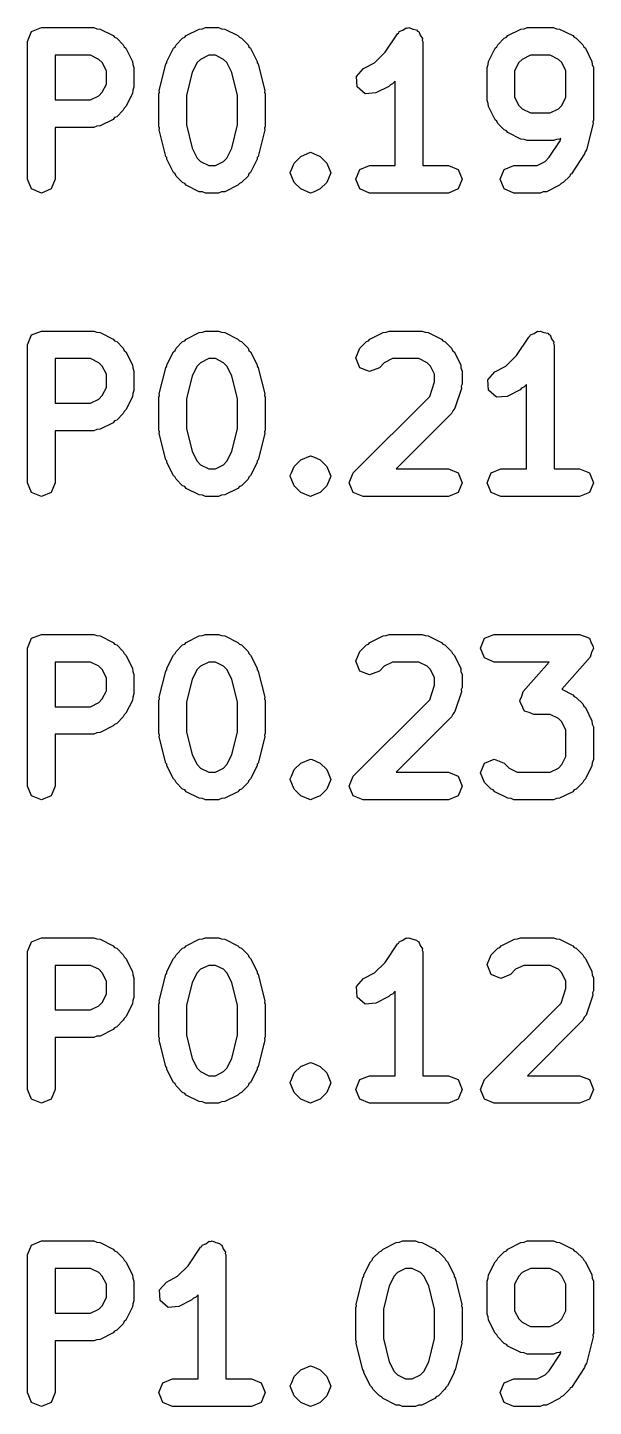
# Model space of a CAD drawing. Extents: x 39 to 89.1, y -126.8 to -88.
# Drawn here: x 54.775 to 56.827, y -104.951 to -99.952 of the extents above; entities that cross this region are included whole.
import ezdxf

# ---------------------------------------------------------------- set-up
doc = ezdxf.new("R2010")
doc.units = 0
doc.layers.add('BLACK', color=7, linetype='CONTINUOUS')

msp = doc.modelspace()

# ---------------------------------------------------------------- linework, layer by layer
at = {"layer": 'BLACK', "linetype": 'CONTINUOUS'}
for p, q in [((54.7747, -100.002), (54.7893, -99.9665)), ((54.7893, -99.9665), (54.8247, -99.9518)), ((54.8247, -99.9518), (55.0151, -99.9518)), ((55.0151, -99.9518), (55.0259, -99.9563)), ((55.0259, -99.9563), (55.0375, -99.9571)), ((55.0375, -99.9571), (55.0851, -99.9809)), ((55.0851, -99.9809), (55.0905, -99.9871)), ((55.3445, -99.9871), (55.3499, -99.9809)), ((55.3499, -99.9809), (55.3975, -99.9571)), ((55.3975, -99.9571), (55.4091, -99.9563)), ((55.4091, -99.9563), (55.4199, -99.9518)), ((55.4199, -99.9518), (55.4675, -99.9518)), ((55.4675, -99.9518), (55.4783, -99.9563)), ((55.4783, -99.9563), (55.4899, -99.9571)), ((55.4899, -99.9571), (55.5375, -99.9809)), ((55.5375, -99.9809), (55.5429, -99.9871)), ((56.0715, -100.041), (56.1164, -99.9741)), ((56.1164, -99.9741), (56.1207, -99.9712)), ((56.1207, -99.9712), (56.1226, -99.9665)), ((56.1226, -99.9665), (56.1361, -99.9609)), ((56.1361, -99.9609), (56.1482, -99.9528)), ((56.1482, -99.9528), (56.1532, -99.9538)), ((56.1532, -99.9538), (56.158, -99.9518)), ((56.158, -99.9518), (56.1714, -99.9574)), ((56.1714, -99.9574), (56.1857, -99.9602)), ((56.1857, -99.9602), (56.1886, -99.9645)), ((56.1886, -99.9645), (56.1933, -99.9665)), ((56.1933, -99.9665), (56.1989, -99.9799)), ((56.1989, -99.9799), (56.207, -99.992)), ((56.5112, -99.9871), (56.5166, -99.9809)), ((56.5166, -99.9809), (56.5642, -99.9571)), ((56.5642, -99.9571), (56.5758, -99.9563)), ((56.5758, -99.9563), (56.5866, -99.9518)), ((56.5866, -99.9518), (56.6818, -99.9518)), ((56.6818, -99.9518), (56.6925, -99.9563)), ((56.6925, -99.9563), (56.7042, -99.9571)), ((56.7042, -99.9571), (56.7518, -99.9809)), ((56.7518, -99.9809), (56.7572, -99.9871)), ((54.7747, -100.502), (54.7747, -100.002)), ((55.0905, -99.9871), (55.0981, -99.9903)), ((55.0981, -99.9903), (55.1219, -100.014)), ((55.1219, -100.014), (55.1251, -100.022)), ((55.1251, -100.022), (55.1313, -100.027)), ((55.1313, -100.027), (55.1551, -100.075)), ((55.2799, -100.075), (55.3037, -100.027)), ((55.3037, -100.027), (55.31, -100.022)), ((55.31, -100.022), (55.3131, -100.014)), ((55.3131, -100.014), (55.3369, -99.9903)), ((55.3369, -99.9903), (55.3445, -99.9871)), ((55.5429, -99.9871), (55.5505, -99.9903)), ((55.5505, -99.9903), (55.5743, -100.014)), ((55.5743, -100.014), (55.5774, -100.022)), ((55.5774, -100.022), (55.5837, -100.027)), ((55.5837, -100.027), (55.6075, -100.075)), ((56.207, -99.992), (56.206, -99.9971)), ((56.206, -99.9971), (56.208, -100.002)), ((56.208, -100.002), (56.208, -100.452)), ((56.4466, -100.075), (56.4704, -100.027)), ((56.4704, -100.027), (56.4766, -100.022)), ((56.4766, -100.022), (56.4798, -100.014)), ((56.4798, -100.014), (56.5036, -99.9903)), ((56.5036, -99.9903), (56.5112, -99.9871)), ((56.7572, -99.9871), (56.7648, -99.9903)), ((56.7648, -99.9903), (56.7886, -100.014)), ((56.7886, -100.014), (56.7917, -100.022)), ((56.7917, -100.022), (56.7979, -100.027)), ((56.7979, -100.027), (56.8218, -100.075)), ((55.0033, -100.052), (54.8747, -100.052)), ((54.8747, -100.052), (54.8747, -100.214)), ((55.0331, -100.067), (55.0033, -100.052)), ((55.0455, -100.079), (55.0331, -100.067)), ((55.0604, -100.109), (55.0455, -100.079)), ((55.1551, -100.075), (55.1559, -100.086)), ((55.2761, -100.085), (55.2795, -100.08)), ((55.2795, -100.08), (55.2799, -100.075)), ((55.3896, -100.079), (55.3718, -100.114)), ((55.4019, -100.067), (55.3896, -100.079)), ((55.4317, -100.052), (55.4019, -100.067)), ((55.4557, -100.052), (55.4317, -100.052)), ((55.4855, -100.067), (55.4557, -100.052)), ((55.4978, -100.079), (55.4855, -100.067)), ((55.5156, -100.115), (55.4978, -100.079)), ((55.6075, -100.075), (55.6079, -100.08)), ((55.6079, -100.08), (55.6113, -100.085)), ((55.9928, -100.1), (56.0331, -100.08)), ((56.0331, -100.08), (56.0715, -100.041)), ((56.4458, -100.086), (56.4466, -100.075)), ((56.5562, -100.079), (56.5413, -100.109)), ((56.5686, -100.067), (56.5562, -100.079)), ((56.5984, -100.052), (56.5686, -100.067)), ((56.67, -100.052), (56.5984, -100.052)), ((56.6998, -100.067), (56.67, -100.052)), ((56.7121, -100.079), (56.6998, -100.067)), ((56.727, -100.109), (56.7121, -100.079)), ((56.8218, -100.075), (56.8226, -100.086)), ((55.0604, -100.157), (55.0604, -100.109)), ((55.1559, -100.086), (55.1604, -100.097)), ((55.1604, -100.097), (55.1604, -100.168)), ((55.2523, -100.18), (55.2761, -100.085)), ((55.3718, -100.114), (55.3508, -100.198)), ((55.5366, -100.198), (55.5156, -100.115)), ((55.6113, -100.085), (55.6351, -100.18)), ((55.9677, -100.129), (55.9928, -100.1)), ((55.9704, -100.167), (55.9677, -100.129)), ((56.4413, -100.097), (56.4458, -100.086)), ((56.4413, -100.216), (56.4413, -100.097)), ((56.5413, -100.109), (56.5413, -100.204)), ((56.727, -100.204), (56.727, -100.109)), ((56.8226, -100.086), (56.827, -100.097)), ((56.827, -100.097), (56.827, -100.288)), ((55.0455, -100.186), (55.0604, -100.157)), ((55.1559, -100.179), (55.1551, -100.191)), ((55.1604, -100.168), (55.1559, -100.179)), ((55.2533, -100.186), (55.2523, -100.18)), ((55.6351, -100.18), (55.6341, -100.186)), ((55.9993, -100.192), (55.9704, -100.167)), ((56.0851, -100.166), (56.0375, -100.189)), ((56.0905, -100.159), (56.0851, -100.166)), ((56.0981, -100.156), (56.0905, -100.159)), ((56.108, -100.146), (56.0981, -100.156)), ((56.108, -100.452), (56.108, -100.146)), ((54.8747, -100.214), (55.0033, -100.214)), ((55.0033, -100.214), (55.0331, -100.199)), ((55.0331, -100.199), (55.0455, -100.186)), ((55.1551, -100.191), (55.1313, -100.238)), ((55.2508, -100.192), (55.2533, -100.186)), ((55.2508, -100.311), (55.2508, -100.192)), ((55.3508, -100.198), (55.3508, -100.305)), ((55.5366, -100.305), (55.5366, -100.198)), ((55.6341, -100.186), (55.6366, -100.192)), ((55.6366, -100.192), (55.6366, -100.311)), ((56.0375, -100.189), (55.9993, -100.192)), ((56.4458, -100.227), (56.4413, -100.216)), ((56.4466, -100.238), (56.4458, -100.227)), ((56.5413, -100.204), (56.5562, -100.234)), ((56.7121, -100.234), (56.727, -100.204)), ((55.0905, -100.278), (55.0851, -100.285)), ((55.0981, -100.275), (55.0905, -100.278)), ((55.1219, -100.251), (55.0981, -100.275)), ((55.1251, -100.244), (55.1219, -100.251)), ((55.1313, -100.238), (55.1251, -100.244)), ((56.4704, -100.286), (56.4466, -100.238)), ((56.5562, -100.234), (56.5686, -100.246)), ((56.5686, -100.246), (56.5984, -100.261)), ((56.5984, -100.261), (56.67, -100.261)), ((56.67, -100.261), (56.6998, -100.246)), ((56.6998, -100.246), (56.7121, -100.234)), ((55.0151, -100.314), (54.8747, -100.314)), ((54.8747, -100.314), (54.8747, -100.502)), ((55.0259, -100.309), (55.0151, -100.314)), ((55.0375, -100.308), (55.0259, -100.309)), ((55.0851, -100.285), (55.0375, -100.308)), ((55.2533, -100.317), (55.2508, -100.311)), ((55.2523, -100.323), (55.2533, -100.317)), ((55.2761, -100.419), (55.2523, -100.323)), ((55.3508, -100.305), (55.3718, -100.389)), ((55.5156, -100.389), (55.5366, -100.305)), ((55.6351, -100.323), (55.6113, -100.419)), ((55.6366, -100.311), (55.6341, -100.317)), ((55.6341, -100.317), (55.6351, -100.323)), ((56.4766, -100.291), (56.4704, -100.286)), ((56.4798, -100.299), (56.4766, -100.291)), ((56.5036, -100.323), (56.4798, -100.299)), ((56.5112, -100.326), (56.5036, -100.323)), ((56.5166, -100.332), (56.5112, -100.326)), ((56.5642, -100.356), (56.5166, -100.332)), ((56.8255, -100.3), (56.8017, -100.395)), ((56.827, -100.288), (56.8246, -100.293)), ((56.8246, -100.293), (56.8255, -100.3)), ((56.5758, -100.357), (56.5642, -100.356)), ((56.5866, -100.361), (56.5758, -100.357)), ((56.6818, -100.361), (56.5866, -100.361)), ((56.6667, -100.422), (56.7068, -100.362)), ((56.6925, -100.357), (56.6818, -100.361)), ((56.7042, -100.356), (56.6925, -100.357)), ((56.709, -100.354), (56.7042, -100.356)), ((56.7068, -100.362), (56.709, -100.354)), ((55.2795, -100.423), (55.2761, -100.419)), ((55.2799, -100.429), (55.2795, -100.423)), ((55.3037, -100.477), (55.2799, -100.429)), ((55.3718, -100.389), (55.3896, -100.425)), ((55.3896, -100.425), (55.4019, -100.437)), ((55.4855, -100.437), (55.4978, -100.425)), ((55.4978, -100.425), (55.5156, -100.389)), ((55.6075, -100.429), (55.5837, -100.477)), ((55.6079, -100.423), (55.6075, -100.429)), ((55.6113, -100.419), (55.6079, -100.423)), ((55.7417, -100.443), (55.7655, -100.419)), ((55.7655, -100.419), (55.8008, -100.404)), ((55.8008, -100.404), (55.8008, -100.404)), ((55.8008, -100.404), (55.8112, -100.408)), ((55.8112, -100.408), (55.8362, -100.419)), ((55.8362, -100.419), (55.8362, -100.419)), ((55.8362, -100.419), (55.86, -100.443)), ((56.6522, -100.437), (56.6667, -100.422)), ((56.7948, -100.41), (56.7472, -100.482)), ((56.7965, -100.402), (56.7948, -100.41)), ((56.8017, -100.395), (56.7965, -100.402)), ((55.31, -100.482), (55.3037, -100.477)), ((55.3131, -100.49), (55.31, -100.482)), ((55.4019, -100.437), (55.4317, -100.452)), ((55.4317, -100.452), (55.4557, -100.452)), ((55.4557, -100.452), (55.4855, -100.437)), ((55.5774, -100.482), (55.5743, -100.49)), ((55.5837, -100.477), (55.5774, -100.482)), ((55.727, -100.478), (55.7276, -100.477)), ((55.7417, -100.513), (55.727, -100.478)), ((55.7276, -100.477), (55.7328, -100.464)), ((55.7328, -100.464), (55.7417, -100.443)), ((55.86, -100.443), (55.86, -100.443)), ((55.86, -100.443), (55.8747, -100.478)), ((55.8747, -100.478), (55.86, -100.513)), ((55.9651, -100.502), (55.9798, -100.466)), ((55.9798, -100.466), (56.0151, -100.452)), ((56.0151, -100.452), (56.108, -100.452)), ((56.208, -100.452), (56.3008, -100.452)), ((56.3008, -100.452), (56.3362, -100.466)), ((56.3362, -100.466), (56.3508, -100.502)), ((56.4889, -100.502), (56.5036, -100.466)), ((56.5036, -100.466), (56.5389, -100.452)), ((56.5389, -100.452), (56.6224, -100.452)), ((56.6224, -100.452), (56.6522, -100.437)), ((56.7472, -100.482), (56.7429, -100.485)), ((54.7893, -100.537), (54.7747, -100.502)), ((54.8747, -100.502), (54.86, -100.537)), ((55.3369, -100.513), (55.3131, -100.49)), ((55.3445, -100.517), (55.3369, -100.513)), ((55.3499, -100.523), (55.3445, -100.517)), ((55.3975, -100.547), (55.3499, -100.523)), ((55.5375, -100.523), (55.4899, -100.547)), ((55.5429, -100.517), (55.5375, -100.523)), ((55.5505, -100.513), (55.5429, -100.517)), ((55.5743, -100.49), (55.5505, -100.513)), ((55.7655, -100.537), (55.7417, -100.513)), ((55.7417, -100.513), (55.7417, -100.513)), ((55.86, -100.513), (55.8362, -100.537)), ((55.9798, -100.537), (55.9651, -100.502)), ((56.3508, -100.502), (56.3362, -100.537)), ((56.5036, -100.537), (56.4889, -100.502)), ((56.7042, -100.523), (56.6565, -100.547)), ((56.7095, -100.517), (56.7042, -100.523)), ((56.7171, -100.513), (56.7095, -100.517)), ((56.741, -100.49), (56.7171, -100.513)), ((56.7429, -100.485), (56.741, -100.49)), ((54.8247, -100.552), (54.7893, -100.537)), ((54.86, -100.537), (54.8247, -100.552)), ((55.4091, -100.547), (55.3975, -100.547)), ((55.4199, -100.552), (55.4091, -100.547)), ((55.4675, -100.552), (55.4199, -100.552)), ((55.4783, -100.547), (55.4675, -100.552)), ((55.4899, -100.547), (55.4783, -100.547)), ((55.8008, -100.552), (55.7655, -100.537)), ((55.7655, -100.537), (55.7655, -100.537)), ((55.8136, -100.547), (55.8008, -100.552)), ((55.8008, -100.552), (55.8008, -100.552)), ((55.8008, -100.552), (55.8008, -100.552)), ((55.8362, -100.537), (55.8136, -100.547)), ((56.0151, -100.552), (55.9798, -100.537)), ((56.158, -100.552), (56.0151, -100.552)), ((56.3008, -100.552), (56.158, -100.552)), ((56.3362, -100.537), (56.3008, -100.552)), ((56.5389, -100.552), (56.5036, -100.537)), ((56.6342, -100.552), (56.5389, -100.552)), ((56.6449, -100.547), (56.6342, -100.552)), ((56.6565, -100.547), (56.6449, -100.547)), ((54.7747, -101.102), (54.7893, -101.066)), ((54.7893, -101.066), (54.8247, -101.052)), ((54.8247, -101.052), (55.0151, -101.052)), ((55.0151, -101.052), (55.0259, -101.056)), ((55.0259, -101.056), (55.0375, -101.057)), ((55.0375, -101.057), (55.0851, -101.081)), ((55.0851, -101.081), (55.0905, -101.087)), ((55.3445, -101.087), (55.3499, -101.081)), ((55.3499, -101.081), (55.3975, -101.057)), ((55.3975, -101.057), (55.4091, -101.056)), ((55.4091, -101.056), (55.4199, -101.052)), ((55.4199, -101.052), (55.4675, -101.052)), ((55.4675, -101.052), (55.4783, -101.056)), ((55.4783, -101.056), (55.4899, -101.057)), ((55.4899, -101.057), (55.5375, -101.081)), ((55.5375, -101.081), (55.5429, -101.087)), ((56.0112, -101.087), (56.0166, -101.081)), ((56.0166, -101.081), (56.0642, -101.057)), ((56.0642, -101.057), (56.0758, -101.056)), ((56.0758, -101.056), (56.0866, -101.052)), ((56.0866, -101.052), (56.2056, -101.052)), ((56.2056, -101.052), (56.2164, -101.056)), ((56.2164, -101.056), (56.228, -101.057)), ((56.228, -101.057), (56.2756, -101.081)), ((56.2756, -101.081), (56.281, -101.087)), ((56.5477, -101.141), (56.5926, -101.074)), ((56.5926, -101.074), (56.5968, -101.071)), ((56.5968, -101.071), (56.5988, -101.066)), ((56.5988, -101.066), (56.6123, -101.061)), ((56.6123, -101.061), (56.6244, -101.053)), ((56.6244, -101.053), (56.6294, -101.054)), ((56.6294, -101.054), (56.6342, -101.052)), ((56.6342, -101.052), (56.6476, -101.057)), ((56.6476, -101.057), (56.6619, -101.06)), ((56.6619, -101.06), (56.6648, -101.064)), ((56.6648, -101.064), (56.6695, -101.066)), ((56.6695, -101.066), (56.6751, -101.08)), ((56.6751, -101.08), (56.6832, -101.092)), ((54.7747, -101.602), (54.7747, -101.102)), ((55.0905, -101.087), (55.0981, -101.09)), ((55.0981, -101.09), (55.1219, -101.114)), ((55.1219, -101.114), (55.1251, -101.122)), ((55.1251, -101.122), (55.1313, -101.127)), ((55.1313, -101.127), (55.1551, -101.175)), ((55.2799, -101.175), (55.3037, -101.127)), ((55.3037, -101.127), (55.31, -101.122)), ((55.31, -101.122), (55.3131, -101.114)), ((55.3131, -101.114), (55.3369, -101.09)), ((55.3369, -101.09), (55.3445, -101.087)), ((55.5429, -101.087), (55.5505, -101.09)), ((55.5505, -101.09), (55.5743, -101.114)), ((55.5743, -101.114), (55.5774, -101.122)), ((55.5774, -101.122), (55.5837, -101.127)), ((55.5837, -101.127), (55.6075, -101.175)), ((55.9651, -101.149), (55.9798, -101.114)), ((55.9798, -101.114), (56.0036, -101.09)), ((56.0036, -101.09), (56.0112, -101.087)), ((56.281, -101.087), (56.2886, -101.09)), ((56.2886, -101.09), (56.3124, -101.114)), ((56.3124, -101.114), (56.3155, -101.122)), ((56.3155, -101.122), (56.3218, -101.127)), ((56.3218, -101.127), (56.3456, -101.175)), ((56.6832, -101.092), (56.6822, -101.097)), ((56.6822, -101.097), (56.6842, -101.102)), ((56.6842, -101.102), (56.6842, -101.552)), ((55.0033, -101.152), (54.8747, -101.152)), ((54.8747, -101.152), (54.8747, -101.314)), ((55.0331, -101.167), (55.0033, -101.152)), ((55.0455, -101.179), (55.0331, -101.167)), ((55.0604, -101.209), (55.0455, -101.179)), ((55.1551, -101.175), (55.1559, -101.186)), ((55.2761, -101.185), (55.2795, -101.18)), ((55.2795, -101.18), (55.2799, -101.175)), ((55.3896, -101.179), (55.3718, -101.214)), ((55.4019, -101.167), (55.3896, -101.179)), ((55.4317, -101.152), (55.4019, -101.167)), ((55.4557, -101.152), (55.4317, -101.152)), ((55.4855, -101.167), (55.4557, -101.152)), ((55.4978, -101.179), (55.4855, -101.167)), ((55.5156, -101.214), (55.4978, -101.179)), ((55.6075, -101.175), (55.6079, -101.18)), ((55.6079, -101.18), (55.6113, -101.185)), ((55.9798, -101.185), (55.9651, -101.149)), ((56.0686, -101.167), (56.0505, -101.185)), ((56.0984, -101.152), (56.0686, -101.167)), ((56.1938, -101.152), (56.0984, -101.152)), ((56.2236, -101.167), (56.1938, -101.152)), ((56.2359, -101.179), (56.2236, -101.167)), ((56.2508, -101.209), (56.2359, -101.179)), ((56.3456, -101.175), (56.3464, -101.186)), ((56.469, -101.2), (56.5093, -101.18)), ((56.5093, -101.18), (56.5477, -101.141)), ((55.0604, -101.257), (55.0604, -101.209)), ((55.1559, -101.186), (55.1604, -101.197)), ((55.1604, -101.197), (55.1604, -101.268)), ((55.2523, -101.28), (55.2761, -101.185)), ((55.3718, -101.214), (55.3508, -101.298)), ((55.5366, -101.298), (55.5156, -101.214)), ((55.6113, -101.185), (55.6351, -101.28)), ((56.0151, -101.199), (55.9798, -101.185)), ((56.0505, -101.185), (56.0151, -101.199)), ((56.2508, -101.236), (56.2508, -101.209)), ((56.3464, -101.186), (56.3508, -101.197)), ((56.3508, -101.197), (56.3508, -101.245)), ((56.4439, -101.229), (56.469, -101.2)), ((56.4466, -101.267), (56.4439, -101.229)), ((55.0455, -101.286), (55.0604, -101.257)), ((55.1559, -101.279), (55.1551, -101.291)), ((55.1604, -101.268), (55.1559, -101.279)), ((55.2533, -101.286), (55.2523, -101.28)), ((55.6351, -101.28), (55.6341, -101.286)), ((56.2333, -101.289), (56.2508, -101.236)), ((56.3483, -101.26), (56.3245, -101.332)), ((56.3508, -101.245), (56.3477, -101.252)), ((56.3477, -101.252), (56.3483, -101.26)), ((56.4755, -101.292), (56.4466, -101.267)), ((56.5613, -101.265), (56.5137, -101.289)), ((56.5667, -101.259), (56.5613, -101.265)), ((56.5743, -101.256), (56.5667, -101.259)), ((56.5842, -101.246), (56.5743, -101.256)), ((56.5842, -101.552), (56.5842, -101.246)), ((54.8747, -101.314), (55.0033, -101.314)), ((55.0033, -101.314), (55.0331, -101.299)), ((55.0331, -101.299), (55.0455, -101.286)), ((55.1551, -101.291), (55.1313, -101.338)), ((55.2508, -101.292), (55.2533, -101.286)), ((55.2508, -101.411), (55.2508, -101.292)), ((55.3508, -101.298), (55.3508, -101.405)), ((55.5366, -101.405), (55.5366, -101.298)), ((55.6341, -101.286), (55.6366, -101.292)), ((55.6366, -101.292), (55.6366, -101.411)), ((55.956, -101.566), (56.2333, -101.289)), ((56.3245, -101.332), (56.3168, -101.341)), ((56.5137, -101.289), (56.4755, -101.292)), ((55.0905, -101.378), (55.0851, -101.385)), ((55.0981, -101.375), (55.0905, -101.378)), ((55.1219, -101.351), (55.0981, -101.375)), ((55.1251, -101.344), (55.1219, -101.351)), ((55.1313, -101.338), (55.1251, -101.344)), ((56.3124, -101.351), (56.112, -101.552)), ((56.3168, -101.341), (56.3124, -101.351)), ((55.0151, -101.414), (54.8747, -101.414)), ((54.8747, -101.414), (54.8747, -101.602)), ((55.0259, -101.409), (55.0151, -101.414)), ((55.0375, -101.408), (55.0259, -101.409)), ((55.0851, -101.385), (55.0375, -101.408)), ((55.2533, -101.417), (55.2508, -101.411)), ((55.2523, -101.423), (55.2533, -101.417)), ((55.2761, -101.519), (55.2523, -101.423)), ((55.3508, -101.405), (55.3718, -101.489)), ((55.5156, -101.489), (55.5366, -101.405)), ((55.6351, -101.423), (55.6113, -101.519)), ((55.6366, -101.411), (55.6341, -101.417)), ((55.6341, -101.417), (55.6351, -101.423)), ((55.2795, -101.523), (55.2761, -101.519)), ((55.2799, -101.529), (55.2795, -101.523)), ((55.3037, -101.576), (55.2799, -101.529)), ((55.3718, -101.489), (55.3896, -101.524)), ((55.3896, -101.524), (55.4019, -101.537)), ((55.4855, -101.537), (55.4978, -101.524)), ((55.4978, -101.524), (55.5156, -101.489)), ((55.6075, -101.529), (55.5837, -101.576)), ((55.6079, -101.523), (55.6075, -101.529)), ((55.6113, -101.519), (55.6079, -101.523)), ((55.7417, -101.543), (55.7655, -101.519)), ((55.7655, -101.519), (55.8008, -101.504)), ((55.8008, -101.504), (55.8008, -101.504)), ((55.8008, -101.504), (55.8112, -101.508)), ((55.8112, -101.508), (55.8362, -101.519)), ((55.8362, -101.519), (55.8362, -101.519)), ((55.8362, -101.519), (55.86, -101.543)), ((55.31, -101.582), (55.3037, -101.576)), ((55.3131, -101.589), (55.31, -101.582)), ((55.4019, -101.537), (55.4317, -101.552)), ((55.4317, -101.552), (55.4557, -101.552)), ((55.4557, -101.552), (55.4855, -101.537)), ((55.5774, -101.582), (55.5743, -101.589)), ((55.5837, -101.576), (55.5774, -101.582)), ((55.727, -101.578), (55.7276, -101.576)), ((55.7417, -101.613), (55.727, -101.578)), ((55.7276, -101.576), (55.7318, -101.566)), ((55.7318, -101.566), (55.7417, -101.543)), ((55.86, -101.543), (55.86, -101.543)), ((55.86, -101.543), (55.8747, -101.578)), ((55.8747, -101.578), (55.86, -101.613)), ((55.9413, -101.602), (55.956, -101.566)), ((55.956, -101.566), (55.956, -101.566)), ((56.112, -101.552), (56.3008, -101.552)), ((56.3008, -101.552), (56.3362, -101.566)), ((56.3362, -101.566), (56.3508, -101.602)), ((56.4413, -101.602), (56.456, -101.566)), ((56.456, -101.566), (56.4913, -101.552)), ((56.4913, -101.552), (56.5842, -101.552)), ((56.6842, -101.552), (56.777, -101.552)), ((56.777, -101.552), (56.8124, -101.566)), ((56.8124, -101.566), (56.827, -101.602)), ((54.7893, -101.637), (54.7747, -101.602)), ((54.8747, -101.602), (54.86, -101.637)), ((55.3369, -101.613), (55.3131, -101.589)), ((55.3445, -101.616), (55.3369, -101.613)), ((55.3499, -101.623), (55.3445, -101.616)), ((55.3975, -101.646), (55.3499, -101.623)), ((55.5375, -101.623), (55.4899, -101.646)), ((55.5429, -101.616), (55.5375, -101.623)), ((55.5505, -101.613), (55.5429, -101.616)), ((55.5743, -101.589), (55.5505, -101.613)), ((55.7655, -101.637), (55.7417, -101.613)), ((55.7417, -101.613), (55.7417, -101.613)), ((55.86, -101.613), (55.8362, -101.637)), ((55.956, -101.637), (55.9413, -101.602)), ((56.3508, -101.602), (56.3362, -101.637)), ((56.456, -101.637), (56.4413, -101.602)), ((56.827, -101.602), (56.8124, -101.637)), ((54.8247, -101.652), (54.7893, -101.637)), ((54.86, -101.637), (54.8247, -101.652)), ((55.4091, -101.647), (55.3975, -101.646)), ((55.4199, -101.652), (55.4091, -101.647)), ((55.4675, -101.652), (55.4199, -101.652)), ((55.4783, -101.647), (55.4675, -101.652)), ((55.4899, -101.646), (55.4783, -101.647)), ((55.8008, -101.652), (55.7655, -101.637)), ((55.7655, -101.637), (55.7655, -101.637)), ((55.8136, -101.646), (55.8008, -101.652)), ((55.8008, -101.652), (55.8008, -101.652)), ((55.8008, -101.652), (55.8008, -101.652)), ((55.8362, -101.637), (55.8136, -101.646)), ((55.9913, -101.652), (55.956, -101.637)), ((56.3008, -101.652), (55.9913, -101.652)), ((56.3362, -101.637), (56.3008, -101.652)), ((56.4913, -101.652), (56.456, -101.637)), ((56.6342, -101.652), (56.4913, -101.652)), ((56.777, -101.652), (56.6342, -101.652)), ((56.8124, -101.637), (56.777, -101.652)), ((54.7747, -102.202), (54.7893, -102.166)), ((54.7893, -102.166), (54.8247, -102.152)), ((54.8247, -102.152), (55.0151, -102.152)), ((55.0151, -102.152), (55.0259, -102.156)), ((55.0259, -102.156), (55.0375, -102.157)), ((55.0375, -102.157), (55.0851, -102.181)), ((55.0851, -102.181), (55.0905, -102.187)), ((55.3445, -102.187), (55.3499, -102.181)), ((55.3499, -102.181), (55.3975, -102.157)), ((55.3975, -102.157), (55.4091, -102.156)), ((55.4091, -102.156), (55.4199, -102.152)), ((55.4199, -102.152), (55.4675, -102.152)), ((55.4675, -102.152), (55.4783, -102.156)), ((55.4783, -102.156), (55.4899, -102.157)), ((55.4899, -102.157), (55.5375, -102.181)), ((55.5375, -102.181), (55.5429, -102.187)), ((56.0112, -102.187), (56.0166, -102.181)), ((56.0166, -102.181), (56.0642, -102.157)), ((56.0642, -102.157), (56.0758, -102.156)), ((56.0758, -102.156), (56.0866, -102.152)), ((56.0866, -102.152), (56.2056, -102.152)), ((56.2056, -102.152), (56.2164, -102.156)), ((56.2164, -102.156), (56.228, -102.157)), ((56.228, -102.157), (56.2756, -102.181)), ((56.2756, -102.181), (56.281, -102.187)), ((56.4175, -102.202), (56.4322, -102.166)), ((56.4322, -102.166), (56.4675, -102.152)), ((56.4675, -102.152), (56.777, -102.152)), ((56.777, -102.152), (56.7933, -102.158)), ((56.7933, -102.158), (56.81, -102.164)), ((56.81, -102.164), (56.8107, -102.166)), ((56.8107, -102.166), (56.8124, -102.166)), ((56.8124, -102.166), (56.8191, -102.183)), ((56.8191, -102.183), (56.8269, -102.198)), ((54.7747, -102.702), (54.7747, -102.202)), ((55.0905, -102.187), (55.0981, -102.19)), ((55.0981, -102.19), (55.1219, -102.214)), ((55.1219, -102.214), (55.1251, -102.221)), ((55.1251, -102.221), (55.1313, -102.227)), ((55.1313, -102.227), (55.1551, -102.274)), ((55.2799, -102.274), (55.3037, -102.227)), ((55.3037, -102.227), (55.31, -102.221)), ((55.31, -102.221), (55.3131, -102.214)), ((55.3131, -102.214), (55.3369, -102.19)), ((55.3369, -102.19), (55.3445, -102.187)), ((55.5429, -102.187), (55.5505, -102.19)), ((55.5505, -102.19), (55.5743, -102.214)), ((55.5743, -102.214), (55.5774, -102.221)), ((55.5774, -102.221), (55.5837, -102.227)), ((55.5837, -102.227), (55.6075, -102.274)), ((55.9651, -102.249), (55.9798, -102.214)), ((55.9798, -102.214), (56.0036, -102.19)), ((56.0036, -102.19), (56.0112, -102.187)), ((56.281, -102.187), (56.2886, -102.19)), ((56.2886, -102.19), (56.3124, -102.214)), ((56.3124, -102.214), (56.3155, -102.221)), ((56.3155, -102.221), (56.3218, -102.227)), ((56.3218, -102.227), (56.3456, -102.274)), ((56.4322, -102.237), (56.4175, -102.202)), ((56.8203, -102.218), (56.8147, -102.235)), ((56.827, -102.202), (56.8203, -102.218)), ((56.8269, -102.198), (56.8264, -102.2)), ((56.8264, -102.2), (56.827, -102.202)), ((55.0033, -102.252), (54.8747, -102.252)), ((54.8747, -102.252), (54.8747, -102.414)), ((55.0331, -102.267), (55.0033, -102.252)), ((55.0455, -102.279), (55.0331, -102.267)), ((55.0604, -102.309), (55.0455, -102.279)), ((55.1551, -102.274), (55.1559, -102.286)), ((55.2761, -102.285), (55.2795, -102.28)), ((55.2795, -102.28), (55.2799, -102.274)), ((55.3896, -102.279), (55.3718, -102.314)), ((55.4019, -102.267), (55.3896, -102.279)), ((55.4317, -102.252), (55.4019, -102.267)), ((55.4557, -102.252), (55.4317, -102.252)), ((55.4855, -102.267), (55.4557, -102.252)), ((55.4978, -102.279), (55.4855, -102.267)), ((55.5156, -102.314), (55.4978, -102.279)), ((55.6075, -102.274), (55.6079, -102.28)), ((55.6079, -102.28), (55.6113, -102.285)), ((55.9798, -102.285), (55.9651, -102.249)), ((56.0686, -102.267), (56.0505, -102.285)), ((56.0984, -102.252), (56.0686, -102.267)), ((56.1938, -102.252), (56.0984, -102.252)), ((56.2236, -102.267), (56.1938, -102.252)), ((56.2359, -102.279), (56.2236, -102.267)), ((56.2508, -102.309), (56.2359, -102.279)), ((56.3456, -102.274), (56.3464, -102.286)), ((56.4675, -102.252), (56.4322, -102.237)), ((56.6668, -102.252), (56.4675, -102.252)), ((56.5727, -102.359), (56.6668, -102.252)), ((56.8147, -102.235), (56.7123, -102.351)), ((55.0604, -102.356), (55.0604, -102.309)), ((55.1559, -102.286), (55.1604, -102.297)), ((55.1604, -102.297), (55.1604, -102.368)), ((55.2523, -102.38), (55.2761, -102.285)), ((55.3718, -102.314), (55.3508, -102.398)), ((55.5366, -102.398), (55.5156, -102.314)), ((55.6113, -102.285), (55.6351, -102.38)), ((56.0151, -102.299), (55.9798, -102.285)), ((56.0505, -102.285), (56.0151, -102.299)), ((56.2508, -102.336), (56.2508, -102.309)), ((56.3464, -102.286), (56.3508, -102.297)), ((56.3508, -102.297), (56.3508, -102.344)), ((55.0455, -102.386), (55.0604, -102.356)), ((55.1559, -102.379), (55.1551, -102.391)), ((55.1604, -102.368), (55.1559, -102.379)), ((55.2533, -102.386), (55.2523, -102.38)), ((55.6351, -102.38), (55.6341, -102.386)), ((56.2333, -102.389), (56.2508, -102.336)), ((56.3483, -102.36), (56.3245, -102.432)), ((56.3508, -102.344), (56.3477, -102.352)), ((56.3477, -102.352), (56.3483, -102.36)), ((56.5604, -102.392), (56.5671, -102.376)), ((56.5671, -102.376), (56.5727, -102.359)), ((56.7123, -102.351), (56.7518, -102.371)), ((56.7518, -102.371), (56.7572, -102.377)), ((56.7572, -102.377), (56.7648, -102.381)), ((56.7648, -102.381), (56.7886, -102.404)), ((54.8747, -102.414), (55.0033, -102.414)), ((55.0033, -102.414), (55.0331, -102.399)), ((55.0331, -102.399), (55.0455, -102.386)), ((55.1551, -102.391), (55.1313, -102.438)), ((55.2508, -102.392), (55.2533, -102.386)), ((55.2508, -102.511), (55.2508, -102.392)), ((55.3508, -102.398), (55.3508, -102.505)), ((55.5366, -102.505), (55.5366, -102.398)), ((55.6341, -102.386), (55.6366, -102.392)), ((55.6366, -102.392), (55.6366, -102.511)), ((55.956, -102.666), (56.2333, -102.389)), ((56.3245, -102.432), (56.3168, -102.441)), ((56.561, -102.394), (56.5604, -102.392)), ((56.5605, -102.395), (56.561, -102.394)), ((56.5683, -102.411), (56.5605, -102.395)), ((56.575, -102.427), (56.5683, -102.411)), ((56.5767, -102.428), (56.575, -102.427)), ((56.5774, -102.43), (56.5767, -102.428)), ((56.5941, -102.435), (56.5774, -102.43)), ((56.7886, -102.404), (56.7917, -102.412)), ((56.7917, -102.412), (56.7979, -102.417)), ((56.7979, -102.417), (56.8218, -102.465)), ((55.0905, -102.478), (55.0851, -102.484)), ((55.0981, -102.475), (55.0905, -102.478)), ((55.1219, -102.451), (55.0981, -102.475)), ((55.1251, -102.444), (55.1219, -102.451)), ((55.1313, -102.438), (55.1251, -102.444)), ((56.3124, -102.451), (56.112, -102.652)), ((56.3168, -102.441), (56.3124, -102.451)), ((56.6104, -102.442), (56.5941, -102.435)), ((56.67, -102.442), (56.6104, -102.442)), ((56.6998, -102.457), (56.67, -102.442)), ((56.7121, -102.469), (56.6998, -102.457)), ((56.727, -102.499), (56.7121, -102.469)), ((56.8218, -102.465), (56.8226, -102.477)), ((56.8226, -102.477), (56.827, -102.487)), ((55.0151, -102.514), (54.8747, -102.514)), ((54.8747, -102.514), (54.8747, -102.702)), ((55.0259, -102.509), (55.0151, -102.514)), ((55.0375, -102.508), (55.0259, -102.509)), ((55.0851, -102.484), (55.0375, -102.508)), ((55.2533, -102.517), (55.2508, -102.511)), ((55.2523, -102.523), (55.2533, -102.517)), ((55.2761, -102.619), (55.2523, -102.523)), ((55.3508, -102.505), (55.3718, -102.589)), ((55.5156, -102.589), (55.5366, -102.505)), ((55.6351, -102.523), (55.6113, -102.619)), ((55.6366, -102.511), (55.6341, -102.517)), ((55.6341, -102.517), (55.6351, -102.523)), ((56.727, -102.595), (56.727, -102.499)), ((56.827, -102.487), (56.827, -102.606)), ((55.2795, -102.623), (55.2761, -102.619)), ((55.2799, -102.629), (55.2795, -102.623)), ((55.3037, -102.676), (55.2799, -102.629)), ((55.3718, -102.589), (55.3896, -102.624)), ((55.3896, -102.624), (55.4019, -102.637)), ((55.4855, -102.637), (55.4978, -102.624)), ((55.4978, -102.624), (55.5156, -102.589)), ((55.6075, -102.629), (55.5837, -102.676)), ((55.6079, -102.623), (55.6075, -102.629)), ((55.6113, -102.619), (55.6079, -102.623)), ((55.7417, -102.642), (55.7655, -102.619)), ((55.7655, -102.619), (55.8008, -102.604)), ((55.8008, -102.604), (55.8008, -102.604)), ((55.8008, -102.604), (55.8066, -102.606)), ((55.8066, -102.606), (55.8362, -102.619)), ((55.8362, -102.619), (55.8362, -102.619)), ((55.8362, -102.619), (55.86, -102.642)), ((56.4175, -102.654), (56.4322, -102.619)), ((56.4322, -102.619), (56.4675, -102.604)), ((56.4675, -102.604), (56.5029, -102.619)), ((56.5029, -102.619), (56.5209, -102.637)), ((56.6998, -102.637), (56.7121, -102.624)), ((56.7121, -102.624), (56.727, -102.595)), ((56.8218, -102.629), (56.7979, -102.676)), ((56.8226, -102.617), (56.8218, -102.629)), ((56.827, -102.606), (56.8226, -102.617)), ((55.31, -102.682), (55.3037, -102.676)), ((55.3131, -102.689), (55.31, -102.682)), ((55.4019, -102.637), (55.4317, -102.652)), ((55.4317, -102.652), (55.4557, -102.652)), ((55.4557, -102.652), (55.4855, -102.637)), ((55.5774, -102.682), (55.5743, -102.689)), ((55.5837, -102.676), (55.5774, -102.682)), ((55.727, -102.678), (55.7276, -102.676)), ((55.7417, -102.713), (55.727, -102.678)), ((55.7276, -102.676), (55.7318, -102.666)), ((55.7318, -102.666), (55.7417, -102.642)), ((55.86, -102.642), (55.86, -102.642)), ((55.86, -102.642), (55.8747, -102.678)), ((55.8747, -102.678), (55.86, -102.713)), ((55.9413, -102.702), (55.956, -102.666)), ((55.956, -102.666), (55.956, -102.666)), ((56.112, -102.652), (56.3008, -102.652)), ((56.3008, -102.652), (56.3362, -102.666)), ((56.3362, -102.666), (56.3508, -102.702)), ((56.4322, -102.689), (56.4175, -102.654)), ((56.5209, -102.637), (56.5507, -102.652)), ((56.5507, -102.652), (56.67, -102.652)), ((56.67, -102.652), (56.6998, -102.637)), ((56.7917, -102.682), (56.7886, -102.689)), ((56.7979, -102.676), (56.7917, -102.682)), ((54.7893, -102.737), (54.7747, -102.702)), ((54.8747, -102.702), (54.86, -102.737)), ((55.3369, -102.713), (55.3131, -102.689)), ((55.3445, -102.716), (55.3369, -102.713)), ((55.3499, -102.723), (55.3445, -102.716)), ((55.3975, -102.746), (55.3499, -102.723)), ((55.5375, -102.723), (55.4899, -102.746)), ((55.5429, -102.716), (55.5375, -102.723)), ((55.5505, -102.713), (55.5429, -102.716)), ((55.5743, -102.689), (55.5505, -102.713)), ((55.7655, -102.737), (55.7417, -102.713)), ((55.7417, -102.713), (55.7417, -102.713)), ((55.86, -102.713), (55.8362, -102.737)), ((55.956, -102.737), (55.9413, -102.702)), ((56.3508, -102.702), (56.3362, -102.737)), ((56.456, -102.713), (56.4322, -102.689)), ((56.4636, -102.716), (56.456, -102.713)), ((56.469, -102.723), (56.4636, -102.716)), ((56.5166, -102.746), (56.469, -102.723)), ((56.7518, -102.723), (56.7042, -102.746)), ((56.7572, -102.716), (56.7518, -102.723)), ((56.7648, -102.713), (56.7572, -102.716)), ((56.7886, -102.689), (56.7648, -102.713)), ((54.8247, -102.752), (54.7893, -102.737)), ((54.86, -102.737), (54.8247, -102.752)), ((55.4091, -102.747), (55.3975, -102.746)), ((55.4199, -102.752), (55.4091, -102.747)), ((55.4675, -102.752), (55.4199, -102.752)), ((55.4783, -102.747), (55.4675, -102.752)), ((55.4899, -102.746), (55.4783, -102.747)), ((55.8008, -102.752), (55.7655, -102.737)), ((55.7655, -102.737), (55.7655, -102.737)), ((55.8136, -102.746), (55.8008, -102.752)), ((55.8008, -102.752), (55.8008, -102.752)), ((55.8008, -102.752), (55.8008, -102.752)), ((55.8362, -102.737), (55.8136, -102.746)), ((55.9913, -102.752), (55.956, -102.737)), ((56.3008, -102.752), (55.9913, -102.752)), ((56.3362, -102.737), (56.3008, -102.752)), ((56.5282, -102.747), (56.5166, -102.746)), ((56.5389, -102.752), (56.5282, -102.747)), ((56.6818, -102.752), (56.5389, -102.752)), ((56.6925, -102.747), (56.6818, -102.752)), ((56.7042, -102.746), (56.6925, -102.747)), ((54.7747, -103.302), (54.7893, -103.266)), ((54.7893, -103.266), (54.8247, -103.252)), ((54.8247, -103.252), (55.0151, -103.252)), ((55.0151, -103.252), (55.0259, -103.256)), ((55.0259, -103.256), (55.0375, -103.257)), ((55.0375, -103.257), (55.0851, -103.281)), ((55.0851, -103.281), (55.0905, -103.287)), ((55.3445, -103.287), (55.3499, -103.281)), ((55.3499, -103.281), (55.3975, -103.257)), ((55.3975, -103.257), (55.4091, -103.256)), ((55.4091, -103.256), (55.4199, -103.252)), ((55.4199, -103.252), (55.4675, -103.252)), ((55.4675, -103.252), (55.4783, -103.256)), ((55.4783, -103.256), (55.4899, -103.257)), ((55.4899, -103.257), (55.5375, -103.281)), ((55.5375, -103.281), (55.5429, -103.287)), ((56.0715, -103.341), (56.1164, -103.274)), ((56.1164, -103.274), (56.1207, -103.271)), ((56.1207, -103.271), (56.1226, -103.266)), ((56.1226, -103.266), (56.1361, -103.261)), ((56.1361, -103.261), (56.1482, -103.252)), ((56.1482, -103.252), (56.1532, -103.253)), ((56.1532, -103.253), (56.158, -103.252)), ((56.158, -103.252), (56.1714, -103.257)), ((56.1714, -103.257), (56.1857, -103.26)), ((56.1857, -103.26), (56.1886, -103.264)), ((56.1886, -103.264), (56.1933, -103.266)), ((56.1933, -103.266), (56.1989, -103.28)), ((56.1989, -103.28), (56.207, -103.292)), ((56.4874, -103.287), (56.4928, -103.281)), ((56.4928, -103.281), (56.5404, -103.257)), ((56.5404, -103.257), (56.552, -103.256)), ((56.552, -103.256), (56.5627, -103.252)), ((56.5627, -103.252), (56.6818, -103.252)), ((56.6818, -103.252), (56.6925, -103.256)), ((56.6925, -103.256), (56.7042, -103.257)), ((56.7042, -103.257), (56.7518, -103.281)), ((56.7518, -103.281), (56.7572, -103.287)), ((54.7747, -103.802), (54.7747, -103.302)), ((55.0905, -103.287), (55.0981, -103.29)), ((55.0981, -103.29), (55.1219, -103.314)), ((55.1219, -103.314), (55.1251, -103.321)), ((55.1251, -103.321), (55.1313, -103.327)), ((55.1313, -103.327), (55.1551, -103.374)), ((55.2799, -103.374), (55.3037, -103.327)), ((55.3037, -103.327), (55.31, -103.321)), ((55.31, -103.321), (55.3131, -103.314)), ((55.3131, -103.314), (55.3369, -103.29)), ((55.3369, -103.29), (55.3445, -103.287)), ((55.5429, -103.287), (55.5505, -103.29)), ((55.5505, -103.29), (55.5743, -103.314)), ((55.5743, -103.314), (55.5774, -103.321)), ((55.5774, -103.321), (55.5837, -103.327)), ((55.5837, -103.327), (55.6075, -103.374)), ((56.207, -103.292), (56.206, -103.297)), ((56.206, -103.297), (56.208, -103.302)), ((56.208, -103.302), (56.208, -103.752)), ((56.4413, -103.349), (56.456, -103.314)), ((56.456, -103.314), (56.4798, -103.29)), ((56.4798, -103.29), (56.4874, -103.287)), ((56.7572, -103.287), (56.7648, -103.29)), ((56.7648, -103.29), (56.7886, -103.314)), ((56.7886, -103.314), (56.7917, -103.321)), ((56.7917, -103.321), (56.7979, -103.327)), ((56.7979, -103.327), (56.8218, -103.374)), ((55.0033, -103.352), (54.8747, -103.352)), ((54.8747, -103.352), (54.8747, -103.513)), ((55.0331, -103.366), (55.0033, -103.352)), ((55.0455, -103.379), (55.0331, -103.366)), ((55.0604, -103.409), (55.0455, -103.379)), ((55.1551, -103.374), (55.1559, -103.386)), ((55.2761, -103.385), (55.2795, -103.38)), ((55.2795, -103.38), (55.2799, -103.374)), ((55.3896, -103.379), (55.3718, -103.414)), ((55.4019, -103.366), (55.3896, -103.379)), ((55.4317, -103.352), (55.4019, -103.366)), ((55.4557, -103.352), (55.4317, -103.352)), ((55.4855, -103.366), (55.4557, -103.352)), ((55.4978, -103.379), (55.4855, -103.366)), ((55.5156, -103.414), (55.4978, -103.379)), ((55.6075, -103.374), (55.6079, -103.38)), ((55.6079, -103.38), (55.6113, -103.385)), ((55.9928, -103.4), (56.0331, -103.379)), ((56.0331, -103.379), (56.0715, -103.341)), ((56.456, -103.385), (56.4413, -103.349)), ((56.5447, -103.366), (56.5267, -103.385)), ((56.5745, -103.352), (56.5447, -103.366)), ((56.67, -103.352), (56.5745, -103.352)), ((56.6998, -103.366), (56.67, -103.352)), ((56.7121, -103.379), (56.6998, -103.366)), ((56.727, -103.409), (56.7121, -103.379)), ((56.8218, -103.374), (56.8226, -103.386)), ((55.0604, -103.456), (55.0604, -103.409)), ((55.1559, -103.386), (55.1604, -103.397)), ((55.1604, -103.397), (55.1604, -103.468)), ((55.2523, -103.48), (55.2761, -103.385)), ((55.3718, -103.414), (55.3508, -103.498)), ((55.5366, -103.498), (55.5156, -103.414)), ((55.6113, -103.385), (55.6351, -103.48)), ((55.9677, -103.429), (55.9928, -103.4)), ((55.9704, -103.467), (55.9677, -103.429)), ((56.4913, -103.399), (56.456, -103.385)), ((56.5267, -103.385), (56.4913, -103.399)), ((56.727, -103.436), (56.727, -103.409)), ((56.8226, -103.386), (56.827, -103.397)), ((56.827, -103.397), (56.827, -103.444)), ((55.0455, -103.486), (55.0604, -103.456)), ((55.1559, -103.479), (55.1551, -103.491)), ((55.1604, -103.468), (55.1559, -103.479)), ((55.2533, -103.486), (55.2523, -103.48)), ((55.6351, -103.48), (55.6341, -103.486)), ((55.9993, -103.492), (55.9704, -103.467)), ((56.0851, -103.465), (56.0375, -103.489)), ((56.0905, -103.459), (56.0851, -103.465)), ((56.0981, -103.456), (56.0905, -103.459)), ((56.108, -103.446), (56.0981, -103.456)), ((56.108, -103.752), (56.108, -103.446)), ((56.7095, -103.489), (56.727, -103.436)), ((56.8245, -103.46), (56.8007, -103.532)), ((56.827, -103.444), (56.8239, -103.452)), ((56.8239, -103.452), (56.8245, -103.46)), ((54.8747, -103.513), (55.0033, -103.513)), ((55.0033, -103.513), (55.0331, -103.499)), ((55.0331, -103.499), (55.0455, -103.486)), ((55.1551, -103.491), (55.1313, -103.538)), ((55.2508, -103.492), (55.2533, -103.486)), ((55.2508, -103.611), (55.2508, -103.492)), ((55.3508, -103.498), (55.3508, -103.605)), ((55.5366, -103.605), (55.5366, -103.498)), ((55.6341, -103.486), (55.6366, -103.492)), ((55.6366, -103.492), (55.6366, -103.611)), ((56.0375, -103.489), (55.9993, -103.492)), ((56.4322, -103.766), (56.7095, -103.489)), ((56.8007, -103.532), (56.793, -103.54)), ((55.0905, -103.578), (55.0851, -103.584)), ((55.0981, -103.575), (55.0905, -103.578)), ((55.1219, -103.551), (55.0981, -103.575)), ((55.1251, -103.544), (55.1219, -103.551)), ((55.1313, -103.538), (55.1251, -103.544)), ((56.7886, -103.551), (56.5882, -103.752)), ((56.793, -103.54), (56.7886, -103.551)), ((55.0151, -103.613), (54.8747, -103.613)), ((54.8747, -103.613), (54.8747, -103.802)), ((55.0259, -103.609), (55.0151, -103.613)), ((55.0375, -103.608), (55.0259, -103.609)), ((55.0851, -103.584), (55.0375, -103.608)), ((55.2533, -103.617), (55.2508, -103.611)), ((55.2523, -103.623), (55.2533, -103.617)), ((55.2761, -103.718), (55.2523, -103.623)), ((55.3508, -103.605), (55.3718, -103.689)), ((55.5156, -103.689), (55.5366, -103.605)), ((55.6351, -103.623), (55.6113, -103.718)), ((55.6366, -103.611), (55.6341, -103.617)), ((55.6341, -103.617), (55.6351, -103.623)), ((55.2795, -103.723), (55.2761, -103.718)), ((55.2799, -103.729), (55.2795, -103.723)), ((55.3037, -103.776), (55.2799, -103.729)), ((55.3718, -103.689), (55.3896, -103.724)), ((55.3896, -103.724), (55.4019, -103.737)), ((55.4855, -103.737), (55.4978, -103.724)), ((55.4978, -103.724), (55.5156, -103.689)), ((55.6075, -103.729), (55.5837, -103.776)), ((55.6079, -103.723), (55.6075, -103.729)), ((55.6113, -103.718), (55.6079, -103.723)), ((55.7417, -103.742), (55.7655, -103.719)), ((55.7655, -103.719), (55.8008, -103.704)), ((55.8008, -103.704), (55.8008, -103.704)), ((55.8008, -103.704), (55.8112, -103.708)), ((55.8112, -103.708), (55.8362, -103.719)), ((55.8362, -103.719), (55.8362, -103.719)), ((55.8362, -103.719), (55.86, -103.742)), ((55.31, -103.782), (55.3037, -103.776)), ((55.3131, -103.789), (55.31, -103.782)), ((55.4019, -103.737), (55.4317, -103.752)), ((55.4317, -103.752), (55.4557, -103.752)), ((55.4557, -103.752), (55.4855, -103.737)), ((55.5774, -103.782), (55.5743, -103.789)), ((55.5837, -103.776), (55.5774, -103.782)), ((55.727, -103.778), (55.7276, -103.776)), ((55.7417, -103.813), (55.727, -103.778)), ((55.7276, -103.776), (55.7318, -103.766)), ((55.7318, -103.766), (55.7417, -103.742)), ((55.86, -103.742), (55.86, -103.742)), ((55.86, -103.742), (55.8747, -103.778)), ((55.8747, -103.778), (55.86, -103.813)), ((55.9651, -103.802), (55.9798, -103.766)), ((55.9798, -103.766), (56.0151, -103.752)), ((56.0151, -103.752), (56.108, -103.752)), ((56.208, -103.752), (56.3008, -103.752)), ((56.3008, -103.752), (56.3362, -103.766)), ((56.3362, -103.766), (56.3508, -103.802)), ((56.4175, -103.802), (56.4322, -103.766)), ((56.5882, -103.752), (56.777, -103.752)), ((56.777, -103.752), (56.8124, -103.766)), ((56.8124, -103.766), (56.827, -103.802)), ((54.7893, -103.837), (54.7747, -103.802)), ((54.8747, -103.802), (54.86, -103.837)), ((55.3369, -103.813), (55.3131, -103.789)), ((55.3445, -103.816), (55.3369, -103.813)), ((55.3499, -103.822), (55.3445, -103.816)), ((55.3975, -103.846), (55.3499, -103.822)), ((55.5375, -103.822), (55.4899, -103.846)), ((55.5429, -103.816), (55.5375, -103.822)), ((55.5505, -103.813), (55.5429, -103.816)), ((55.5743, -103.789), (55.5505, -103.813)), ((55.7655, -103.837), (55.7417, -103.813)), ((55.7417, -103.813), (55.7417, -103.813)), ((55.86, -103.813), (55.8362, -103.837)), ((55.9798, -103.837), (55.9651, -103.802)), ((56.3508, -103.802), (56.3362, -103.837)), ((56.4322, -103.837), (56.4175, -103.802)), ((56.827, -103.802), (56.8124, -103.837)), ((54.8247, -103.852), (54.7893, -103.837)), ((54.86, -103.837), (54.8247, -103.852)), ((55.4091, -103.847), (55.3975, -103.846)), ((55.4199, -103.852), (55.4091, -103.847)), ((55.4675, -103.852), (55.4199, -103.852)), ((55.4783, -103.847), (55.4675, -103.852)), ((55.4899, -103.846), (55.4783, -103.847)), ((55.8008, -103.852), (55.7655, -103.837)), ((55.7655, -103.837), (55.7655, -103.837)), ((55.8136, -103.846), (55.8008, -103.852)), ((55.8008, -103.852), (55.8008, -103.852)), ((55.8008, -103.852), (55.8008, -103.852)), ((55.8362, -103.837), (55.8136, -103.846)), ((56.0151, -103.852), (55.9798, -103.837)), ((56.158, -103.852), (56.0151, -103.852)), ((56.3008, -103.852), (56.158, -103.852)), ((56.3362, -103.837), (56.3008, -103.852)), ((56.4675, -103.852), (56.4322, -103.837)), ((56.777, -103.852), (56.4675, -103.852)), ((56.8124, -103.837), (56.777, -103.852)), ((54.7747, -104.401), (54.7893, -104.366)), ((54.7893, -104.366), (54.8247, -104.351)), ((54.8247, -104.351), (55.0151, -104.351)), ((55.0151, -104.351), (55.0259, -104.356)), ((55.0259, -104.356), (55.0375, -104.357)), ((55.0375, -104.357), (55.0851, -104.381)), ((55.0851, -104.381), (55.0905, -104.387)), ((55.3572, -104.441), (55.4021, -104.374)), ((55.4021, -104.374), (55.4064, -104.371)), ((55.4064, -104.371), (55.4083, -104.366)), ((55.4083, -104.366), (55.4218, -104.361)), ((55.4218, -104.361), (55.4339, -104.352)), ((55.4339, -104.352), (55.4389, -104.353)), ((55.4389, -104.353), (55.4437, -104.351)), ((55.4437, -104.351), (55.4571, -104.357)), ((55.4571, -104.357), (55.4714, -104.36)), ((55.4714, -104.36), (55.4743, -104.364)), ((55.4743, -104.364), (55.4791, -104.366)), ((55.4791, -104.366), (55.4846, -104.38)), ((55.4846, -104.38), (55.4927, -104.392)), ((56.0588, -104.387), (56.0642, -104.381)), ((56.0642, -104.381), (56.1118, -104.357)), ((56.1118, -104.357), (56.1234, -104.356)), ((56.1234, -104.356), (56.1342, -104.351)), ((56.1342, -104.351), (56.1818, -104.351)), ((56.1818, -104.351), (56.1925, -104.356)), ((56.1925, -104.356), (56.2042, -104.357)), ((56.2042, -104.357), (56.2518, -104.381)), ((56.2518, -104.381), (56.2572, -104.387)), ((56.5112, -104.387), (56.5166, -104.381)), ((56.5166, -104.381), (56.5642, -104.357)), ((56.5642, -104.357), (56.5758, -104.356)), ((56.5758, -104.356), (56.5866, -104.351)), ((56.5866, -104.351), (56.6818, -104.351)), ((56.6818, -104.351), (56.6925, -104.356)), ((56.6925, -104.356), (56.7042, -104.357)), ((56.7042, -104.357), (56.7518, -104.381)), ((56.7518, -104.381), (56.7572, -104.387)), ((54.7747, -104.901), (54.7747, -104.401)), ((55.0905, -104.387), (55.0981, -104.39)), ((55.0981, -104.39), (55.1219, -104.414)), ((55.1219, -104.414), (55.1251, -104.421)), ((55.1251, -104.421), (55.1313, -104.427)), ((55.1313, -104.427), (55.1551, -104.474)), ((55.4927, -104.392), (55.4917, -104.397)), ((55.4917, -104.397), (55.4937, -104.401)), ((55.4937, -104.401), (55.4937, -104.851)), ((55.9942, -104.474), (56.018, -104.427)), ((56.018, -104.427), (56.0242, -104.421)), ((56.0242, -104.421), (56.0274, -104.414)), ((56.0274, -104.414), (56.0512, -104.39)), ((56.0512, -104.39), (56.0588, -104.387)), ((56.2572, -104.387), (56.2648, -104.39)), ((56.2648, -104.39), (56.2886, -104.414)), ((56.2886, -104.414), (56.2917, -104.421)), ((56.2917, -104.421), (56.2979, -104.427)), ((56.2979, -104.427), (56.3218, -104.474)), ((56.4466, -104.474), (56.4704, -104.427)), ((56.4704, -104.427), (56.4766, -104.421)), ((56.4766, -104.421), (56.4798, -104.414)), ((56.4798, -104.414), (56.5036, -104.39)), ((56.5036, -104.39), (56.5112, -104.387)), ((56.7572, -104.387), (56.7648, -104.39)), ((56.7648, -104.39), (56.7886, -104.414)), ((56.7886, -104.414), (56.7917, -104.421)), ((56.7917, -104.421), (56.7979, -104.427)), ((56.7979, -104.427), (56.8218, -104.474)), ((55.0033, -104.451), (54.8747, -104.451)), ((54.8747, -104.451), (54.8747, -104.613)), ((55.0331, -104.466), (55.0033, -104.451)), ((55.0455, -104.479), (55.0331, -104.466)), ((55.0604, -104.508), (55.0455, -104.479)), ((55.1551, -104.474), (55.1559, -104.486)), ((55.2785, -104.5), (55.3188, -104.479)), ((55.3188, -104.479), (55.3572, -104.441)), ((55.9904, -104.485), (55.9938, -104.48)), ((55.9938, -104.48), (55.9942, -104.474)), ((56.1038, -104.479), (56.0861, -104.514)), ((56.1162, -104.466), (56.1038, -104.479)), ((56.146, -104.451), (56.1162, -104.466)), ((56.17, -104.451), (56.146, -104.451)), ((56.1998, -104.466), (56.17, -104.451)), ((56.2121, -104.479), (56.1998, -104.466)), ((56.2299, -104.514), (56.2121, -104.479)), ((56.3218, -104.474), (56.3222, -104.48)), ((56.3222, -104.48), (56.3255, -104.485)), ((56.4458, -104.486), (56.4466, -104.474)), ((56.5562, -104.479), (56.5413, -104.508)), ((56.5686, -104.466), (56.5562, -104.479)), ((56.5984, -104.451), (56.5686, -104.466)), ((56.67, -104.451), (56.5984, -104.451)), ((56.6998, -104.466), (56.67, -104.451)), ((56.7121, -104.479), (56.6998, -104.466)), ((56.727, -104.508), (56.7121, -104.479)), ((56.8218, -104.474), (56.8226, -104.486)), ((55.0604, -104.556), (55.0604, -104.508)), ((55.1559, -104.486), (55.1604, -104.497)), ((55.1604, -104.497), (55.1604, -104.568)), ((55.2534, -104.528), (55.2785, -104.5)), ((55.2561, -104.567), (55.2534, -104.528)), ((55.9666, -104.58), (55.9904, -104.485)), ((56.0861, -104.514), (56.0651, -104.598)), ((56.2508, -104.598), (56.2299, -104.514)), ((56.3255, -104.485), (56.3493, -104.58)), ((56.4413, -104.497), (56.4458, -104.486)), ((56.4413, -104.616), (56.4413, -104.497)), ((56.5413, -104.508), (56.5413, -104.604)), ((56.727, -104.604), (56.727, -104.508)), ((56.8226, -104.486), (56.827, -104.497)), ((56.827, -104.497), (56.827, -104.687)), ((55.0455, -104.586), (55.0604, -104.556)), ((55.1559, -104.579), (55.1551, -104.59)), ((55.1604, -104.568), (55.1559, -104.579)), ((55.285, -104.592), (55.2561, -104.567)), ((55.3708, -104.565), (55.3232, -104.589)), ((55.3762, -104.559), (55.3708, -104.565)), ((55.3838, -104.556), (55.3762, -104.559)), ((55.3937, -104.546), (55.3838, -104.556)), ((55.3937, -104.851), (55.3937, -104.546)), ((55.9676, -104.586), (55.9666, -104.58)), ((56.3493, -104.58), (56.3484, -104.586)), ((54.8747, -104.613), (55.0033, -104.613)), ((55.0033, -104.613), (55.0331, -104.598)), ((55.0331, -104.598), (55.0455, -104.586)), ((55.1551, -104.59), (55.1313, -104.638)), ((55.3232, -104.589), (55.285, -104.592)), ((55.9651, -104.592), (55.9676, -104.586)), ((55.9651, -104.711), (55.9651, -104.592)), ((56.0651, -104.598), (56.0651, -104.705)), ((56.2508, -104.705), (56.2508, -104.598)), ((56.3484, -104.586), (56.3508, -104.592)), ((56.3508, -104.592), (56.3508, -104.711)), ((56.4458, -104.626), (56.4413, -104.616)), ((56.4466, -104.638), (56.4458, -104.626)), ((56.5413, -104.604), (56.5562, -104.634)), ((56.7121, -104.634), (56.727, -104.604)), ((55.0905, -104.678), (55.0851, -104.684)), ((55.0981, -104.675), (55.0905, -104.678)), ((55.1219, -104.651), (55.0981, -104.675)), ((55.1251, -104.643), (55.1219, -104.651)), ((55.1313, -104.638), (55.1251, -104.643)), ((56.4704, -104.686), (56.4466, -104.638)), ((56.5562, -104.634), (56.5686, -104.646)), ((56.5686, -104.646), (56.5984, -104.661)), ((56.5984, -104.661), (56.67, -104.661)), ((56.67, -104.661), (56.6998, -104.646)), ((56.6998, -104.646), (56.7121, -104.634)), ((55.0151, -104.713), (54.8747, -104.713)), ((54.8747, -104.713), (54.8747, -104.901)), ((55.0259, -104.709), (55.0151, -104.713)), ((55.0375, -104.708), (55.0259, -104.709)), ((55.0851, -104.684), (55.0375, -104.708)), ((55.9676, -104.717), (55.9651, -104.711)), ((55.9666, -104.723), (55.9676, -104.717)), ((55.9904, -104.818), (55.9666, -104.723)), ((56.0651, -104.705), (56.0861, -104.789)), ((56.2299, -104.789), (56.2508, -104.705)), ((56.3493, -104.723), (56.3255, -104.818)), ((56.3508, -104.711), (56.3484, -104.717)), ((56.3484, -104.717), (56.3493, -104.723)), ((56.4766, -104.691), (56.4704, -104.686)), ((56.4798, -104.699), (56.4766, -104.691)), ((56.5036, -104.723), (56.4798, -104.699)), ((56.5112, -104.726), (56.5036, -104.723)), ((56.5166, -104.732), (56.5112, -104.726)), ((56.5642, -104.756), (56.5166, -104.732)), ((56.8255, -104.699), (56.8017, -104.795)), ((56.827, -104.687), (56.8246, -104.693)), ((56.8246, -104.693), (56.8255, -104.699)), ((56.5758, -104.757), (56.5642, -104.756)), ((56.5866, -104.761), (56.5758, -104.757)), ((56.6818, -104.761), (56.5866, -104.761)), ((56.6667, -104.822), (56.7068, -104.762)), ((56.6925, -104.757), (56.6818, -104.761)), ((56.7042, -104.756), (56.6925, -104.757)), ((56.709, -104.753), (56.7042, -104.756)), ((56.7068, -104.762), (56.709, -104.753)), ((55.7417, -104.842), (55.7655, -104.818)), ((55.7655, -104.818), (55.8008, -104.804)), ((55.8008, -104.804), (55.8008, -104.804)), ((55.8008, -104.804), (55.8112, -104.808)), ((55.8112, -104.808), (55.8362, -104.818)), ((55.8362, -104.818), (55.8362, -104.818)), ((55.8362, -104.818), (55.86, -104.842)), ((55.9938, -104.823), (55.9904, -104.818)), ((55.9942, -104.829), (55.9938, -104.823)), ((56.018, -104.876), (55.9942, -104.829)), ((56.0861, -104.789), (56.1038, -104.824)), ((56.1038, -104.824), (56.1162, -104.837)), ((56.1998, -104.837), (56.2121, -104.824)), ((56.2121, -104.824), (56.2299, -104.789)), ((56.3218, -104.829), (56.2979, -104.876)), ((56.3222, -104.823), (56.3218, -104.829)), ((56.3255, -104.818), (56.3222, -104.823)), ((56.6522, -104.837), (56.6667, -104.822)), ((56.7948, -104.81), (56.7472, -104.882)), ((56.7965, -104.802), (56.7948, -104.81)), ((56.8017, -104.795), (56.7965, -104.802)), ((55.2508, -104.901), (55.2655, -104.866)), ((55.2655, -104.866), (55.3008, -104.851)), ((55.3008, -104.851), (55.3937, -104.851)), ((55.4937, -104.851), (55.5866, -104.851)), ((55.5866, -104.851), (55.6219, -104.866)), ((55.6219, -104.866), (55.6366, -104.901)), ((55.727, -104.878), (55.7276, -104.876)), ((55.7417, -104.913), (55.727, -104.878)), ((55.7276, -104.876), (55.7328, -104.864)), ((55.7328, -104.864), (55.7417, -104.842)), ((55.86, -104.842), (55.86, -104.842)), ((55.86, -104.842), (55.8747, -104.878)), ((55.8747, -104.878), (55.86, -104.913)), ((56.0242, -104.882), (56.018, -104.876)), ((56.0274, -104.889), (56.0242, -104.882)), ((56.1162, -104.837), (56.146, -104.851)), ((56.146, -104.851), (56.17, -104.851)), ((56.17, -104.851), (56.1998, -104.837)), ((56.2917, -104.882), (56.2886, -104.889)), ((56.2979, -104.876), (56.2917, -104.882)), ((56.4889, -104.901), (56.5036, -104.866)), ((56.5036, -104.866), (56.5389, -104.851)), ((56.5389, -104.851), (56.6224, -104.851)), ((56.6224, -104.851), (56.6522, -104.837)), ((56.7472, -104.882), (56.7429, -104.884)), ((54.7893, -104.937), (54.7747, -104.901)), ((54.8747, -104.901), (54.86, -104.937)), ((55.2655, -104.937), (55.2508, -104.901)), ((55.6366, -104.901), (55.6219, -104.937)), ((55.7655, -104.937), (55.7417, -104.913)), ((55.7417, -104.913), (55.7417, -104.913)), ((55.86, -104.913), (55.8362, -104.937)), ((56.0512, -104.913), (56.0274, -104.889)), ((56.0588, -104.916), (56.0512, -104.913)), ((56.0642, -104.922), (56.0588, -104.916)), ((56.1118, -104.946), (56.0642, -104.922)), ((56.2518, -104.922), (56.2042, -104.946)), ((56.2572, -104.916), (56.2518, -104.922)), ((56.2648, -104.913), (56.2572, -104.916)), ((56.2886, -104.889), (56.2648, -104.913)), ((56.5036, -104.937), (56.4889, -104.901)), ((56.7042, -104.922), (56.6565, -104.946)), ((56.7095, -104.916), (56.7042, -104.922)), ((56.7171, -104.913), (56.7095, -104.916)), ((56.741, -104.889), (56.7171, -104.913)), ((56.7429, -104.884), (56.741, -104.889)), ((54.8247, -104.951), (54.7893, -104.937)), ((54.86, -104.937), (54.8247, -104.951)), ((55.3008, -104.951), (55.2655, -104.937)), ((55.4437, -104.951), (55.3008, -104.951)), ((55.5866, -104.951), (55.4437, -104.951)), ((55.6219, -104.937), (55.5866, -104.951)), ((55.8008, -104.951), (55.7655, -104.937)), ((55.7655, -104.937), (55.7655, -104.937)), ((55.8136, -104.946), (55.8008, -104.951)), ((55.8008, -104.951), (55.8008, -104.951)), ((55.8008, -104.951), (55.8008, -104.951)), ((55.8362, -104.937), (55.8136, -104.946)), ((56.1234, -104.947), (56.1118, -104.946)), ((56.1342, -104.951), (56.1234, -104.947)), ((56.1818, -104.951), (56.1342, -104.951)), ((56.1925, -104.947), (56.1818, -104.951)), ((56.2042, -104.946), (56.1925, -104.947)), ((56.5389, -104.951), (56.5036, -104.937)), ((56.6342, -104.951), (56.5389, -104.951)), ((56.6449, -104.947), (56.6342, -104.951)), ((56.6565, -104.946), (56.6449, -104.947))]:
    msp.add_line(p, q, dxfattribs=at)

doc.saveas('drawing.dxf')
